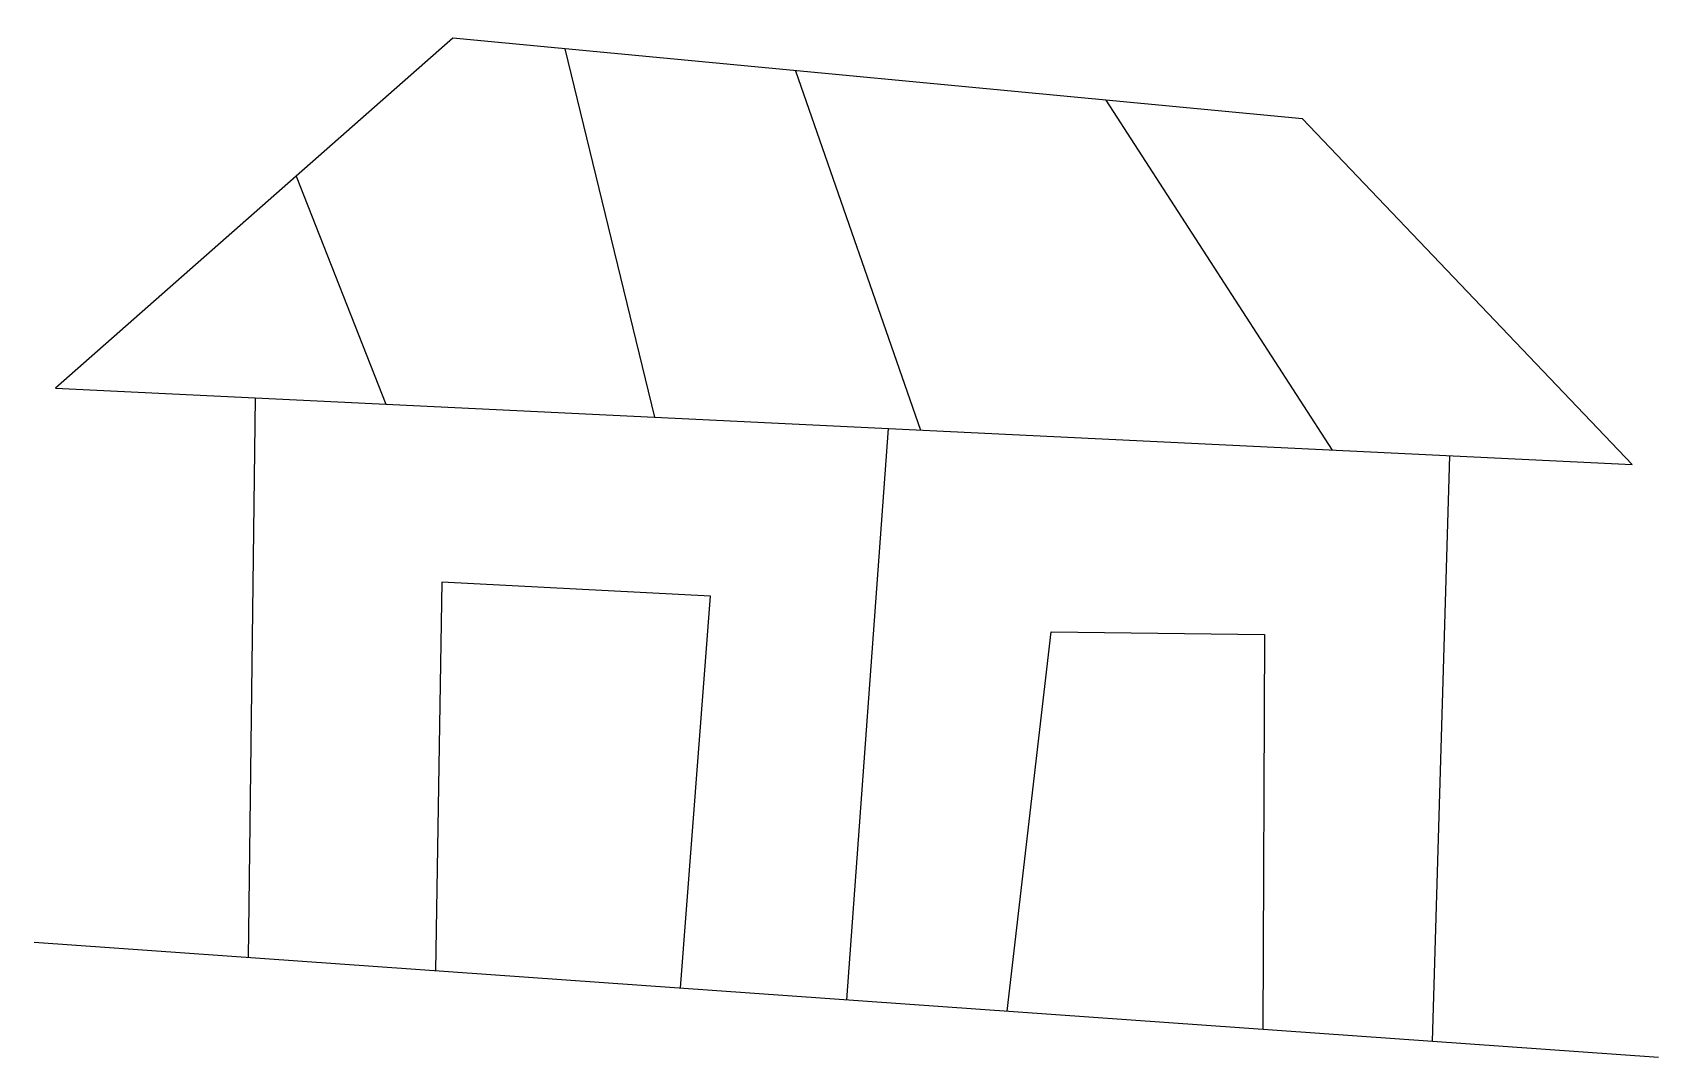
# Model space of a CAD drawing. Header units: inches. Extents: x 304037 to 460575, y 1453943 to 1639883.
# Drawn here: x 343537.29 to 343563.5, y 1599563.05 to 1599579.42 of the extents above; entities that cross this region are included whole.
import ezdxf

# ---------------------------------------------------------------- set-up
doc = ezdxf.new("R2010")
doc.units = ezdxf.units.IN
doc.header["$MEASUREMENT"] = 0
doc.layers.add('VILLAGE_AREA', color=1, linetype='Continuous')

# ---------------------------------------------------------------- blocks, each defined once
blk = doc.blocks.new('2')
at = {"layer": 'VILLAGE_AREA'}
for points in [[(1231.6403, 373.3628), (1237.7689, 373.1489), (1236.4704, 374.4747), (1233.1652, 374.742), (1231.6403, 373.3628)], [(1233.6017, 374.7067), (1233.9688, 373.2815)], [(1234.4978, 374.6342), (1235.0031, 373.2454)], [(1235.7051, 374.5366), (1236.6027, 373.1896)], [(1232.5649, 374.1991), (1232.9254, 373.3179)], [(1232.4176, 373.3356), (1232.4198, 371.1632)], [(1234.8777, 373.2498), (1234.7448, 371.0304)], [(1237.059, 373.1737), (1237.0217, 370.9003)], [(1234.1004, 371.0672), (1234.1955, 372.5901), (1233.1518, 372.6302), (1233.1473, 371.1217)], [(1235.3705, 370.9946), (1235.5203, 372.4698), (1236.3499, 372.4698), (1236.3644, 370.9378)], [(1231.5868, 371.2108), (1237.9028, 370.8499)]]:
    blk.add_lwpolyline(points, dxfattribs=at)
blk = doc.blocks.new('KANUPURUPALLE')
at = {"layer": 'VILLAGE_AREA'}
blk.add_blockref('2', (-1406.7073, 386.2021), dxfattribs=at)

msp = doc.modelspace()

# ---------------------------------------------------------------- block references
at = {"layer": 'VILLAGE_AREA', "xscale": 4.11690545397391, "yscale": 4.116905454022344, "zscale": 4.116905453970031, "rotation": 359.2242586303323}
msp.add_blockref('KANUPURUPALLE', (344215.98, 1596437.213), dxfattribs=at)

doc.saveas('drawing.dxf')
